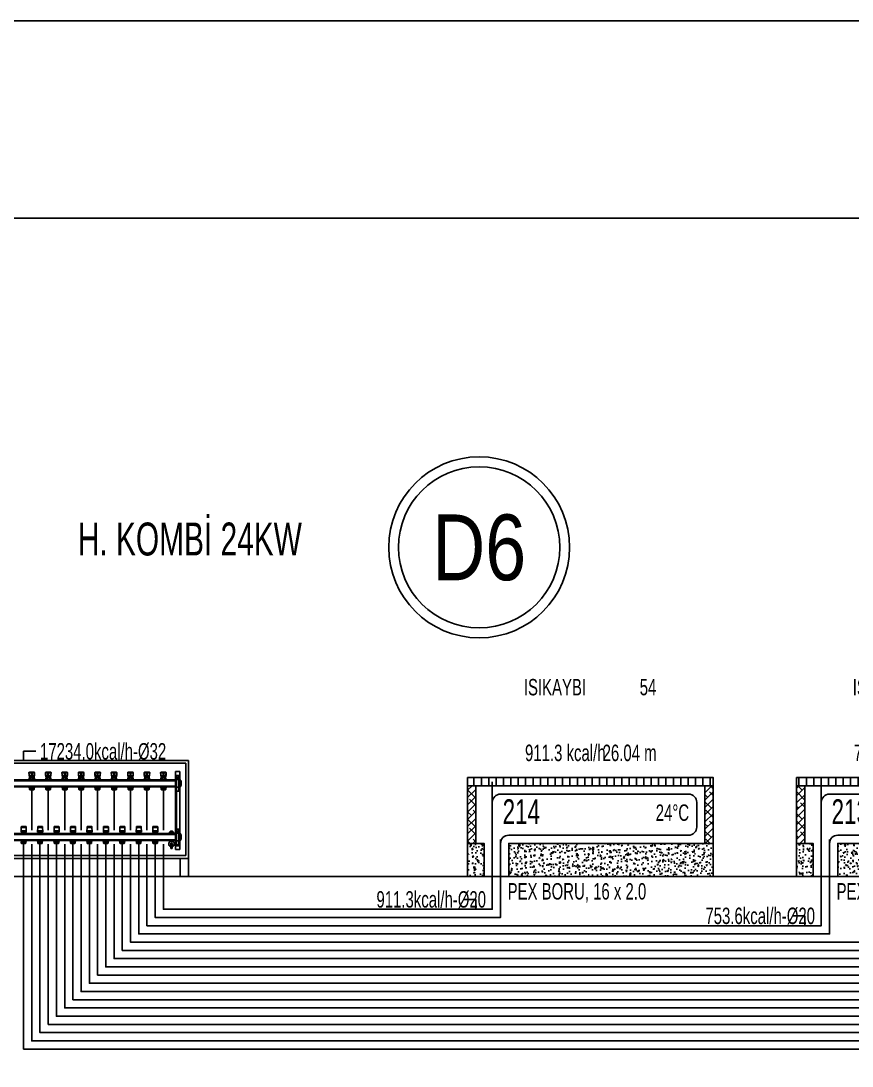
# Model space of a CAD drawing. Header units: centimetres. Extents: x -1224 to 8120, y -5771 to -1283.
# Drawn here: x -741 to -236, y -4515 to -3880 of the extents above; entities that cross this region are included whole.
import ezdxf
from ezdxf.enums import TextEntityAlignment as Align

# ---------------------------------------------------------------- set-up
doc = ezdxf.new("R2010")
doc.units = ezdxf.units.CM
for name, color, linetype in [('ROTAS-ISITMA-CAP', 41, 'Continuous'), ('ROTAS-ISITMA-DAIRE-NO', 6, 'Continuous'), ('ROTAS-ISITMA-DONUS-BORU', 30, 'Continuous'), ('ROTAS-ISITMA-GIDIS-BORU', 10, 'Continuous'), ('ROTAS-ISITMA-KOLLEKTOR', 4, 'Continuous'), ('ROTAS-ISITMA-SEMA-DETAY', 7, 'Continuous'), ('ROTAS-PAFTA', 144, 'Continuous'), ('ROTAS-SEMA-KAT-BANDI', 7, 'Continuous')]:
    doc.layers.add(name, color=color, linetype=linetype)
doc.styles.add('ROTAS-YAZI', font='arial.ttf')
pattern_1 = [(50, (-135697.04, 398449.737), (7.17260183, -0.62752135), [0.75, -8.25]), (355, (-135697.04, 398449.737), (-1.38751334, 7.52192134), [0.6, -6.6]), (100.4514445, (-135696.442, 398449.6846), (5.78508847, 6.89439991), [0.63740192, -7.01142112]), (46.1842, (-135697.04, 398451.737), (10.6724133, -1.6551928), [1.125, -12.375]), (96.6356355, (-135696.15, 398451.599), (9.34661946, 9.741186), [0.95610342, -10.5171376]), (351.184164, (-135697.04, 398451.737), (9.34661945, 9.741186), [0.9, -9.9]), (21, (-135696.04, 398451.237), (5.96907052, -4.02618891), [0.75, -8.25]), (326, (-135696.04, 398451.237), (2.43315332, 7.25150045), [0.6, -6.6]), (71.4514447, (-135695.5425, 398450.9014), (8.40222377, 3.22531153), [0.6374019, -7.01142112]), (37.5, (-135697.04, 398449.737), (0.121598553, 3.328938538), [0, -6.52, 0, -6.7, 0, -6.625]), (7.5, (-135697.04, 398449.737), (2.630695374, 3.94411712), [0, -3.82, 0, -6.37, 0, -2.525]), (327.5, (-135699.27, 398449.737), (5.338224362, -0.225548717), [0, -2.5, 0, -7.8, 0, -10.35]), (317.5, (-135700.27, 398449.737), (5.831861693, 1.001049823), [0, -3.25, 0, -5.18, 0, -7.35])]
pattern_2 = [(45, (-135697.04, 398444.737), (-2.209708691, 2.209708691), []), (135, (-135697.04, 398444.737), (-6.629126074, 2.209708691), [7.8125, -4.6875])]

# ---------------------------------------------------------------- blocks, each defined once
blk = doc.blocks.new('ROTAS-YI-KOMBI-KOLLEKTOR')
at = {"color": 15}
for p, q in [((100.29, 70.49, 0), (-24.7, 70.49, 0)), ((100.29, 70.49, 0), (100.29, 0, 0)), ((98.57, 68.77, 0), (-22.98, 68.77, 0)), ((98.57, 12.63, 0), (98.57, 68.77, 0)), ((-24.7, 10.9, 0), (100.29, 10.9, 0)), ((-22.98, 12.63, 0), (98.57, 12.63, 0)), ((95.2, 10.9, 0), (95.2, 0, 0)), ((-24.7, 0, 0), (100.29, 0, 0))]:
    blk.add_line(p, q, dxfattribs=at)
at = {"color": 7}
for p, q in [((92.4, 63.72), (92.4, 16.39)), ((92.4, 63.72), (95.09, 63.72)), ((95.09, 63.72), (95.09, 58.44)), ((-7.35, 58.62), (92.4, 58.62)), ((-7.35, 58.14), (92.4, 58.14)), ((3.31, 63.05), (3.31, 62.96)), ((3.31, 62.96), (3.5, 61.63)), ((3.31, 62.96), (6.74, 62.96)), ((3.31, 62.96), (3.42, 61.63)), ((3.42, 61.63), (3.7, 60.3)), ((3.48, 58.62), (3.48, 59.74)), ((6.57, 58.62), (3.48, 58.62)), ((3.5, 61.63), (4.03, 60.3)), ((6.49, 63.31), (3.57, 63.31)), ((3.7, 60.3), (6.36, 60.3)), ((3.7, 59.79), (3.7, 60.3)), ((3.7, 59.79), (6.36, 59.79)), ((4.25, 60.3), (4.82, 61.63)), ((4.33, 59.8), (4.33, 58.62)), ((4.82, 61.63), (4.82, 62.96)), ((4.82, 61.63), (5.24, 61.63)), ((5.24, 61.63), (5.24, 62.96)), ((5.8, 60.3), (5.24, 61.63)), ((5.72, 59.8), (5.72, 58.62)), ((6.02, 60.3), (5.8, 60.3)), ((6.55, 61.63), (6.02, 60.3)), ((6.64, 61.63), (6.36, 60.3)), ((6.36, 60.3), (6.36, 59.79)), ((6.74, 62.96), (6.55, 61.63)), ((6.57, 59.75), (6.57, 58.62)), ((6.74, 62.96), (6.64, 61.63)), ((6.74, 63.05), (6.74, 62.96)), ((13.31, 63.05), (13.31, 62.96)), ((13.31, 62.96), (13.5, 61.63)), ((13.31, 62.96), (16.74, 62.96)), ((13.31, 62.96), (13.42, 61.63)), ((13.42, 61.63), (13.7, 60.3)), ((13.48, 58.62), (13.48, 59.74)), ((16.57, 58.62), (13.48, 58.62)), ((13.5, 61.63), (14.03, 60.3)), ((16.49, 63.31), (13.57, 63.31)), ((13.7, 60.3), (16.36, 60.3)), ((13.7, 59.79), (13.7, 60.3)), ((13.7, 59.79), (16.36, 59.79)), ((14.25, 60.3), (14.82, 61.63)), ((14.33, 59.8), (14.33, 58.62)), ((14.82, 61.63), (14.82, 62.96)), ((14.82, 61.63), (15.24, 61.63)), ((15.24, 61.63), (15.24, 62.96)), ((15.8, 60.3), (15.24, 61.63)), ((15.72, 59.8), (15.72, 58.62)), ((16.02, 60.3), (15.8, 60.3)), ((16.55, 61.63), (16.02, 60.3)), ((16.64, 61.63), (16.36, 60.3)), ((16.36, 60.3), (16.36, 59.79)), ((16.74, 62.96), (16.55, 61.63)), ((16.57, 59.75), (16.57, 58.62)), ((16.74, 62.96), (16.64, 61.63)), ((16.74, 63.05), (16.74, 62.96)), ((23.31, 63.05), (23.31, 62.96)), ((23.31, 62.96), (23.5, 61.63)), ((23.31, 62.96), (26.74, 62.96)), ((23.31, 62.96), (23.42, 61.63)), ((23.42, 61.63), (23.7, 60.3)), ((23.48, 58.62), (23.48, 59.74)), ((26.57, 58.62), (23.48, 58.62)), ((23.5, 61.63), (24.03, 60.3)), ((26.49, 63.31), (23.57, 63.31)), ((23.7, 60.3), (26.36, 60.3)), ((23.7, 59.79), (23.7, 60.3)), ((23.7, 59.79), (26.36, 59.79)), ((24.25, 60.3), (24.82, 61.63)), ((24.33, 59.8), (24.33, 58.62)), ((24.82, 61.63), (24.82, 62.96)), ((24.82, 61.63), (25.24, 61.63)), ((25.24, 61.63), (25.24, 62.96)), ((25.8, 60.3), (25.24, 61.63)), ((25.72, 59.8), (25.72, 58.62)), ((26.02, 60.3), (25.8, 60.3)), ((26.55, 61.63), (26.02, 60.3)), ((26.64, 61.63), (26.36, 60.3)), ((26.36, 60.3), (26.36, 59.79)), ((26.74, 62.96), (26.55, 61.63)), ((26.57, 59.75), (26.57, 58.62)), ((26.74, 62.96), (26.64, 61.63)), ((26.74, 63.05), (26.74, 62.96)), ((33.31, 63.05), (33.31, 62.96)), ((33.31, 62.96), (33.5, 61.63)), ((33.31, 62.96), (36.74, 62.96)), ((33.31, 62.96), (33.42, 61.63)), ((33.42, 61.63), (33.7, 60.3)), ((33.48, 58.62), (33.48, 59.74)), ((36.57, 58.62), (33.48, 58.62)), ((33.5, 61.63), (34.03, 60.3)), ((36.49, 63.31), (33.57, 63.31)), ((33.7, 60.3), (36.36, 60.3)), ((33.7, 59.79), (33.7, 60.3)), ((33.7, 59.79), (36.36, 59.79)), ((34.25, 60.3), (34.82, 61.63)), ((34.33, 59.8), (34.33, 58.62)), ((34.82, 61.63), (34.82, 62.96)), ((34.82, 61.63), (35.24, 61.63)), ((35.24, 61.63), (35.24, 62.96)), ((35.8, 60.3), (35.24, 61.63)), ((35.72, 59.8), (35.72, 58.62)), ((36.02, 60.3), (35.8, 60.3)), ((36.55, 61.63), (36.02, 60.3)), ((36.64, 61.63), (36.36, 60.3)), ((36.36, 60.3), (36.36, 59.79)), ((36.74, 62.96), (36.55, 61.63)), ((36.57, 59.75), (36.57, 58.62)), ((36.74, 62.96), (36.64, 61.63)), ((36.74, 63.05), (36.74, 62.96)), ((43.31, 63.05), (43.31, 62.96)), ((43.31, 62.96), (43.5, 61.63)), ((43.31, 62.96), (46.74, 62.96)), ((43.31, 62.96), (43.42, 61.63)), ((43.42, 61.63), (43.7, 60.3)), ((43.48, 58.62), (43.48, 59.74)), ((46.57, 58.62), (43.48, 58.62)), ((43.5, 61.63), (44.03, 60.3)), ((46.49, 63.31), (43.57, 63.31)), ((43.7, 60.3), (46.36, 60.3)), ((43.7, 59.79), (43.7, 60.3)), ((43.7, 59.79), (46.36, 59.79)), ((44.25, 60.3), (44.82, 61.63)), ((44.33, 59.8), (44.33, 58.62)), ((44.82, 61.63), (44.82, 62.96)), ((44.82, 61.63), (45.24, 61.63)), ((45.24, 61.63), (45.24, 62.96)), ((45.8, 60.3), (45.24, 61.63)), ((45.72, 59.8), (45.72, 58.62)), ((46.02, 60.3), (45.8, 60.3)), ((46.55, 61.63), (46.02, 60.3)), ((46.64, 61.63), (46.36, 60.3)), ((46.36, 60.3), (46.36, 59.79)), ((46.74, 62.96), (46.55, 61.63)), ((46.57, 59.75), (46.57, 58.62)), ((46.74, 62.96), (46.64, 61.63)), ((46.74, 63.05), (46.74, 62.96)), ((53.31, 63.05), (53.31, 62.96)), ((53.31, 62.96), (53.5, 61.63)), ((53.31, 62.96), (56.74, 62.96)), ((53.31, 62.96), (53.42, 61.63)), ((53.42, 61.63), (53.7, 60.3)), ((53.48, 58.62), (53.48, 59.74)), ((56.57, 58.62), (53.48, 58.62)), ((53.5, 61.63), (54.03, 60.3)), ((56.49, 63.31), (53.57, 63.31)), ((53.7, 60.3), (56.36, 60.3)), ((53.7, 59.79), (53.7, 60.3)), ((53.7, 59.79), (56.36, 59.79)), ((54.25, 60.3), (54.82, 61.63)), ((54.33, 59.8), (54.33, 58.62)), ((54.82, 61.63), (54.82, 62.96)), ((54.82, 61.63), (55.24, 61.63)), ((55.24, 61.63), (55.24, 62.96)), ((55.8, 60.3), (55.24, 61.63)), ((55.72, 59.8), (55.72, 58.62)), ((56.02, 60.3), (55.8, 60.3)), ((56.55, 61.63), (56.02, 60.3)), ((56.64, 61.63), (56.36, 60.3)), ((56.36, 60.3), (56.36, 59.79)), ((56.74, 62.96), (56.55, 61.63)), ((56.57, 59.75), (56.57, 58.62)), ((56.74, 62.96), (56.64, 61.63)), ((56.74, 63.05), (56.74, 62.96)), ((63.31, 63.05), (63.31, 62.96)), ((63.31, 62.96), (63.5, 61.63)), ((63.31, 62.96), (66.74, 62.96)), ((63.31, 62.96), (63.42, 61.63)), ((63.42, 61.63), (63.7, 60.3)), ((63.48, 58.62), (63.48, 59.74)), ((66.57, 58.62), (63.48, 58.62)), ((63.5, 61.63), (64.03, 60.3)), ((66.49, 63.31), (63.57, 63.31)), ((63.7, 60.3), (66.36, 60.3)), ((63.7, 59.79), (63.7, 60.3)), ((63.7, 59.79), (66.36, 59.79)), ((64.25, 60.3), (64.82, 61.63)), ((64.33, 59.8), (64.33, 58.62)), ((64.82, 61.63), (64.82, 62.96)), ((64.82, 61.63), (65.24, 61.63)), ((65.24, 61.63), (65.24, 62.96)), ((65.8, 60.3), (65.24, 61.63)), ((65.72, 59.8), (65.72, 58.62)), ((66.02, 60.3), (65.8, 60.3)), ((66.55, 61.63), (66.02, 60.3)), ((66.64, 61.63), (66.36, 60.3)), ((66.36, 60.3), (66.36, 59.79)), ((66.74, 62.96), (66.55, 61.63)), ((66.57, 59.75), (66.57, 58.62)), ((66.74, 62.96), (66.64, 61.63)), ((66.74, 63.05), (66.74, 62.96)), ((73.31, 63.05), (73.31, 62.96)), ((73.31, 62.96), (73.5, 61.63)), ((73.31, 62.96), (76.74, 62.96)), ((73.31, 62.96), (73.42, 61.63)), ((73.42, 61.63), (73.7, 60.3)), ((73.48, 58.62), (73.48, 59.74)), ((76.57, 58.62), (73.48, 58.62)), ((73.5, 61.63), (74.03, 60.3)), ((76.49, 63.31), (73.57, 63.31)), ((73.7, 60.3), (76.36, 60.3)), ((73.7, 59.79), (73.7, 60.3)), ((73.7, 59.79), (76.36, 59.79)), ((74.25, 60.3), (74.82, 61.63)), ((74.33, 59.8), (74.33, 58.62)), ((74.82, 61.63), (74.82, 62.96)), ((74.82, 61.63), (75.24, 61.63)), ((75.24, 61.63), (75.24, 62.96)), ((75.8, 60.3), (75.24, 61.63)), ((75.72, 59.8), (75.72, 58.62)), ((76.02, 60.3), (75.8, 60.3)), ((76.55, 61.63), (76.02, 60.3)), ((76.64, 61.63), (76.36, 60.3)), ((76.36, 60.3), (76.36, 59.79)), ((76.74, 62.96), (76.55, 61.63)), ((76.57, 59.75), (76.57, 58.62)), ((76.74, 62.96), (76.64, 61.63)), ((76.74, 63.05), (76.74, 62.96)), ((83.31, 63.05), (83.31, 62.96)), ((83.31, 62.96), (83.5, 61.63)), ((83.31, 62.96), (86.74, 62.96)), ((83.31, 62.96), (83.42, 61.63)), ((83.42, 61.63), (83.7, 60.3)), ((83.48, 58.62), (83.48, 59.74)), ((86.57, 58.62), (83.48, 58.62)), ((83.5, 61.63), (84.03, 60.3)), ((86.49, 63.31), (83.57, 63.31)), ((83.7, 60.3), (86.36, 60.3)), ((83.7, 59.79), (83.7, 60.3)), ((83.7, 59.79), (86.36, 59.79)), ((84.25, 60.3), (84.82, 61.63)), ((84.33, 59.8), (84.33, 58.62)), ((84.82, 61.63), (84.82, 62.96)), ((84.82, 61.63), (85.24, 61.63)), ((85.24, 61.63), (85.24, 62.96)), ((85.8, 60.3), (85.24, 61.63)), ((85.72, 59.8), (85.72, 58.62)), ((86.02, 60.3), (85.8, 60.3)), ((86.55, 61.63), (86.02, 60.3)), ((86.64, 61.63), (86.36, 60.3)), ((86.36, 60.3), (86.36, 59.79)), ((86.74, 62.96), (86.55, 61.63)), ((86.57, 59.75), (86.57, 58.62)), ((86.74, 62.96), (86.64, 61.63)), ((86.74, 63.05), (86.74, 62.96)), ((92.89, 61.36), (92.89, 19.09)), ((92.89, 61.36), (94.39, 61.36)), ((92.89, 58.85), (94.4, 58.85)), ((93.58, 59.66), (93.19, 59.66)), ((93.19, 59.66), (93.19, 59.53)), ((93.19, 59.53), (93.58, 59.53)), ((93.58, 60.01), (93.58, 59.66)), ((93.71, 60.01), (93.58, 60.01)), ((93.58, 59.53), (93.58, 59.14)), ((93.58, 59.14), (93.71, 59.14)), ((93.71, 59.66), (93.71, 60.01)), ((94.09, 59.66), (93.71, 59.66)), ((93.71, 59.14), (93.71, 59.53)), ((93.71, 59.53), (94.09, 59.53)), ((94.09, 59.53), (94.09, 59.66)), ((94.39, 61.36), (94.39, 51.71)), ((94.39, 58.68), (94.87, 58.68)), ((94.87, 58.68), (94.87, 54.39)), ((94.87, 58.43), (95.65, 58.43)), ((95.73, 58.04), (95.69, 58.04)), ((95.73, 56.53), (95.73, 57.83)), ((-7.35, 54.81), (92.4, 54.81)), ((-7.35, 54.33), (92.4, 54.33)), ((3.42, 53.74), (3.42, 54.27)), ((3.79, 53.69), (3.63, 53.53)), ((3.63, 52.78), (3.63, 53.53)), ((6.42, 53.53), (3.63, 53.53)), ((3.63, 52.78), (3.79, 52.61)), ((6.42, 52.78), (3.63, 52.78)), ((3.68, 54.33), (6.34, 54.33)), ((3.79, 53.69), (3.79, 52.62)), ((6.33, 53.69), (3.79, 53.69)), ((6.26, 52.61), (3.79, 52.61)), ((4.17, 54.33), (4.17, 53.68)), ((5.81, 54.33), (5.81, 53.68)), ((6.26, 53.69), (6.42, 53.53)), ((6.26, 53.69), (6.26, 52.62)), ((6.42, 52.78), (6.26, 52.61)), ((6.42, 53.53), (6.42, 52.78)), ((6.64, 54.26), (6.64, 53.75)), ((13.42, 53.74), (13.42, 54.27)), ((13.79, 53.69), (13.63, 53.53)), ((13.63, 52.78), (13.63, 53.53)), ((16.42, 53.53), (13.63, 53.53)), ((13.63, 52.78), (13.79, 52.61)), ((16.42, 52.78), (13.63, 52.78)), ((13.68, 54.33), (16.34, 54.33)), ((13.79, 53.69), (13.79, 52.62)), ((16.33, 53.69), (13.79, 53.69)), ((16.26, 52.61), (13.79, 52.61)), ((14.17, 54.33), (14.17, 53.68)), ((15.81, 54.33), (15.81, 53.68)), ((16.26, 53.69), (16.42, 53.53)), ((16.26, 53.69), (16.26, 52.62)), ((16.42, 52.78), (16.26, 52.61)), ((16.42, 53.53), (16.42, 52.78)), ((16.64, 54.26), (16.64, 53.75)), ((23.42, 53.74), (23.42, 54.27)), ((23.79, 53.69), (23.63, 53.53)), ((23.63, 52.78), (23.63, 53.53)), ((26.42, 53.53), (23.63, 53.53)), ((23.63, 52.78), (23.79, 52.61)), ((26.42, 52.78), (23.63, 52.78)), ((23.68, 54.33), (26.34, 54.33)), ((23.79, 53.69), (23.79, 52.62)), ((26.33, 53.69), (23.79, 53.69)), ((26.26, 52.61), (23.79, 52.61)), ((24.17, 54.33), (24.17, 53.68)), ((25.81, 54.33), (25.81, 53.68)), ((26.26, 53.69), (26.42, 53.53)), ((26.26, 53.69), (26.26, 52.62)), ((26.42, 52.78), (26.26, 52.61)), ((26.42, 53.53), (26.42, 52.78)), ((26.64, 54.26), (26.64, 53.75)), ((33.42, 53.74), (33.42, 54.27)), ((33.79, 53.69), (33.63, 53.53)), ((33.63, 52.78), (33.63, 53.53)), ((36.42, 53.53), (33.63, 53.53)), ((33.63, 52.78), (33.79, 52.61)), ((36.42, 52.78), (33.63, 52.78)), ((33.68, 54.33), (36.34, 54.33)), ((33.79, 53.69), (33.79, 52.62)), ((36.33, 53.69), (33.79, 53.69)), ((36.26, 52.61), (33.79, 52.61)), ((34.17, 54.33), (34.17, 53.68)), ((35.81, 54.33), (35.81, 53.68)), ((36.26, 53.69), (36.42, 53.53)), ((36.26, 53.69), (36.26, 52.62)), ((36.42, 52.78), (36.26, 52.61)), ((36.42, 53.53), (36.42, 52.78)), ((36.64, 54.26), (36.64, 53.75)), ((43.42, 53.74), (43.42, 54.27)), ((43.79, 53.69), (43.63, 53.53)), ((43.63, 52.78), (43.63, 53.53)), ((46.42, 53.53), (43.63, 53.53)), ((43.63, 52.78), (43.79, 52.61)), ((46.42, 52.78), (43.63, 52.78)), ((43.68, 54.33), (46.34, 54.33)), ((43.79, 53.69), (43.79, 52.62)), ((46.33, 53.69), (43.79, 53.69)), ((46.26, 52.61), (43.79, 52.61)), ((44.17, 54.33), (44.17, 53.68)), ((45.81, 54.33), (45.81, 53.68)), ((46.26, 53.69), (46.42, 53.53)), ((46.26, 53.69), (46.26, 52.62)), ((46.42, 52.78), (46.26, 52.61)), ((46.42, 53.53), (46.42, 52.78)), ((46.64, 54.26), (46.64, 53.75)), ((53.42, 53.74), (53.42, 54.27)), ((53.79, 53.69), (53.63, 53.53)), ((53.63, 52.78), (53.63, 53.53)), ((56.42, 53.53), (53.63, 53.53)), ((53.63, 52.78), (53.79, 52.61)), ((56.42, 52.78), (53.63, 52.78)), ((53.68, 54.33), (56.34, 54.33)), ((53.79, 53.69), (53.79, 52.62)), ((56.33, 53.69), (53.79, 53.69)), ((56.26, 52.61), (53.79, 52.61)), ((54.17, 54.33), (54.17, 53.68)), ((55.81, 54.33), (55.81, 53.68)), ((56.26, 53.69), (56.42, 53.53)), ((56.26, 53.69), (56.26, 52.62)), ((56.42, 52.78), (56.26, 52.61)), ((56.42, 53.53), (56.42, 52.78)), ((56.64, 54.26), (56.64, 53.75)), ((63.42, 53.74), (63.42, 54.27)), ((63.79, 53.69), (63.63, 53.53)), ((63.63, 52.78), (63.63, 53.53)), ((66.42, 53.53), (63.63, 53.53)), ((63.63, 52.78), (63.79, 52.61)), ((66.42, 52.78), (63.63, 52.78)), ((63.68, 54.33), (66.34, 54.33)), ((63.79, 53.69), (63.79, 52.62)), ((66.33, 53.69), (63.79, 53.69)), ((66.26, 52.61), (63.79, 52.61)), ((64.17, 54.33), (64.17, 53.68)), ((65.81, 54.33), (65.81, 53.68)), ((66.26, 53.69), (66.42, 53.53)), ((66.26, 53.69), (66.26, 52.62)), ((66.42, 52.78), (66.26, 52.61)), ((66.42, 53.53), (66.42, 52.78)), ((66.64, 54.26), (66.64, 53.75)), ((73.42, 53.74), (73.42, 54.27)), ((73.79, 53.69), (73.63, 53.53)), ((73.63, 52.78), (73.63, 53.53)), ((76.42, 53.53), (73.63, 53.53)), ((73.63, 52.78), (73.79, 52.61)), ((76.42, 52.78), (73.63, 52.78)), ((73.68, 54.33), (76.34, 54.33)), ((73.79, 53.69), (73.79, 52.62)), ((76.33, 53.69), (73.79, 53.69)), ((76.26, 52.61), (73.79, 52.61)), ((74.17, 54.33), (74.17, 53.68)), ((75.81, 54.33), (75.81, 53.68)), ((76.26, 53.69), (76.42, 53.53)), ((76.26, 53.69), (76.26, 52.62)), ((76.42, 52.78), (76.26, 52.61)), ((76.42, 53.53), (76.42, 52.78)), ((76.64, 54.26), (76.64, 53.75)), ((83.42, 53.74), (83.42, 54.27)), ((83.79, 53.69), (83.63, 53.53)), ((83.63, 52.78), (83.63, 53.53)), ((86.42, 53.53), (83.63, 53.53)), ((83.63, 52.78), (83.79, 52.61)), ((86.42, 52.78), (83.63, 52.78)), ((83.68, 54.33), (86.34, 54.33)), ((83.79, 53.69), (83.79, 52.62)), ((86.33, 53.69), (83.79, 53.69)), ((86.26, 52.61), (83.79, 52.61)), ((84.17, 54.33), (84.17, 53.68)), ((85.81, 54.33), (85.81, 53.68)), ((86.26, 53.69), (86.42, 53.53)), ((86.26, 53.69), (86.26, 52.62)), ((86.42, 52.78), (86.26, 52.61)), ((86.42, 53.53), (86.42, 52.78)), ((86.64, 54.26), (86.64, 53.75)), ((92.89, 54.25), (94.4, 54.25)), ((94.39, 51.71), (92.89, 51.71)), ((94.86, 54.39), (94.39, 54.39)), ((94.87, 56.53), (95.73, 56.53)), ((95.65, 54.65), (94.87, 54.65)), ((95.09, 54.62), (95.09, 25.87)), ((95.73, 55.03), (95.69, 55.03)), ((95.73, 56.53), (95.73, 55.28)), ((92.4, 26.01), (-7.3, 26.01)), ((-7.3, 25.52), (92.4, 25.52)), ((-1.36, 30.12), (-1.43, 26.94)), ((1.65, 26.94), (-1.43, 26.94)), ((1.63, 27.65), (-1.41, 27.65)), ((1.59, 29.76), (-1.37, 29.76)), ((1.37, 30.33), (-1.15, 30.33)), ((-1, 26.72), (-1.11, 26.61)), ((-1.11, 26.61), (-1.11, 26.11)), ((-1, 26.01), (-1.11, 26.11)), ((1.22, 26.72), (-1, 26.72)), ((-0.82, 26.94), (-0.82, 26.72)), ((1.04, 26.72), (1.04, 26.94)), ((1.22, 26.72), (1.32, 26.61)), ((1.32, 26.11), (1.22, 26.01)), ((1.32, 26.11), (1.32, 26.61)), ((1.58, 30.12), (1.65, 26.94)), ((8.64, 30.12), (8.57, 26.94)), ((11.65, 26.94), (8.57, 26.94)), ((11.63, 27.65), (8.59, 27.65)), ((11.59, 29.76), (8.63, 29.76)), ((11.37, 30.33), (8.85, 30.33)), ((9, 26.72), (8.89, 26.61)), ((8.89, 26.61), (8.89, 26.11)), ((9, 26.01), (8.89, 26.11)), ((11.22, 26.72), (9, 26.72)), ((9.18, 26.94), (9.18, 26.72)), ((11.04, 26.72), (11.04, 26.94)), ((11.22, 26.72), (11.32, 26.61)), ((11.32, 26.11), (11.22, 26.01)), ((11.32, 26.11), (11.32, 26.61)), ((11.58, 30.12), (11.65, 26.94)), ((18.64, 30.12), (18.57, 26.94)), ((21.65, 26.94), (18.57, 26.94)), ((21.63, 27.65), (18.59, 27.65)), ((21.59, 29.76), (18.63, 29.76)), ((21.37, 30.33), (18.85, 30.33)), ((19, 26.72), (18.89, 26.61)), ((18.89, 26.61), (18.89, 26.11)), ((19, 26.01), (18.89, 26.11)), ((21.22, 26.72), (19, 26.72)), ((19.18, 26.94), (19.18, 26.72)), ((21.04, 26.72), (21.04, 26.94)), ((21.22, 26.72), (21.32, 26.61)), ((21.32, 26.11), (21.22, 26.01)), ((21.32, 26.11), (21.32, 26.61)), ((21.58, 30.12), (21.65, 26.94)), ((28.64, 30.12), (28.57, 26.94)), ((31.65, 26.94), (28.57, 26.94)), ((31.63, 27.65), (28.59, 27.65)), ((31.59, 29.76), (28.63, 29.76)), ((31.37, 30.33), (28.85, 30.33)), ((29, 26.72), (28.89, 26.61)), ((28.89, 26.61), (28.89, 26.11)), ((29, 26.01), (28.89, 26.11)), ((31.22, 26.72), (29, 26.72)), ((29.18, 26.94), (29.18, 26.72)), ((31.04, 26.72), (31.04, 26.94)), ((31.22, 26.72), (31.32, 26.61)), ((31.32, 26.11), (31.22, 26.01)), ((31.32, 26.11), (31.32, 26.61)), ((31.58, 30.12), (31.65, 26.94)), ((38.64, 30.12), (38.57, 26.94)), ((41.65, 26.94), (38.57, 26.94)), ((41.63, 27.65), (38.59, 27.65)), ((41.59, 29.76), (38.63, 29.76)), ((41.37, 30.33), (38.85, 30.33)), ((39, 26.72), (38.89, 26.61)), ((38.89, 26.61), (38.89, 26.11)), ((39, 26.01), (38.89, 26.11)), ((41.22, 26.72), (39, 26.72)), ((39.18, 26.94), (39.18, 26.72)), ((41.04, 26.72), (41.04, 26.94)), ((41.22, 26.72), (41.32, 26.61)), ((41.32, 26.11), (41.22, 26.01)), ((41.32, 26.11), (41.32, 26.61)), ((41.58, 30.12), (41.65, 26.94)), ((48.64, 30.12), (48.57, 26.94)), ((51.65, 26.94), (48.57, 26.94)), ((51.63, 27.65), (48.59, 27.65)), ((51.59, 29.76), (48.63, 29.76)), ((51.37, 30.33), (48.85, 30.33)), ((49, 26.72), (48.89, 26.61)), ((48.89, 26.61), (48.89, 26.11)), ((49, 26.01), (48.89, 26.11)), ((51.22, 26.72), (49, 26.72)), ((49.18, 26.94), (49.18, 26.72)), ((51.04, 26.72), (51.04, 26.94)), ((51.22, 26.72), (51.32, 26.61)), ((51.32, 26.11), (51.22, 26.01)), ((51.32, 26.11), (51.32, 26.61)), ((51.58, 30.12), (51.65, 26.94)), ((58.64, 30.12), (58.57, 26.94)), ((61.65, 26.94), (58.57, 26.94)), ((61.63, 27.65), (58.59, 27.65)), ((61.59, 29.76), (58.63, 29.76)), ((61.37, 30.33), (58.85, 30.33)), ((59, 26.72), (58.89, 26.61)), ((58.89, 26.61), (58.89, 26.11)), ((59, 26.01), (58.89, 26.11)), ((61.22, 26.72), (59, 26.72)), ((59.18, 26.94), (59.18, 26.72)), ((61.04, 26.72), (61.04, 26.94)), ((61.22, 26.72), (61.32, 26.61)), ((61.32, 26.11), (61.22, 26.01)), ((61.32, 26.11), (61.32, 26.61)), ((61.58, 30.12), (61.65, 26.94)), ((68.64, 30.12), (68.57, 26.94)), ((71.65, 26.94), (68.57, 26.94)), ((71.63, 27.65), (68.59, 27.65)), ((71.59, 29.76), (68.63, 29.76)), ((71.37, 30.33), (68.85, 30.33)), ((69, 26.72), (68.89, 26.61)), ((68.89, 26.61), (68.89, 26.11)), ((69, 26.01), (68.89, 26.11)), ((71.22, 26.72), (69, 26.72)), ((69.18, 26.94), (69.18, 26.72)), ((71.04, 26.72), (71.04, 26.94)), ((71.22, 26.72), (71.32, 26.61)), ((71.32, 26.11), (71.22, 26.01)), ((71.32, 26.11), (71.32, 26.61)), ((71.58, 30.12), (71.65, 26.94)), ((78.64, 30.12), (78.57, 26.94)), ((81.65, 26.94), (78.57, 26.94)), ((81.63, 27.65), (78.59, 27.65)), ((81.59, 29.76), (78.63, 29.76)), ((81.37, 30.33), (78.85, 30.33)), ((79, 26.72), (78.89, 26.61)), ((78.89, 26.61), (78.89, 26.11)), ((79, 26.01), (78.89, 26.11)), ((81.22, 26.72), (79, 26.72)), ((79.18, 26.94), (79.18, 26.72)), ((81.04, 26.72), (81.04, 26.94)), ((81.22, 26.72), (81.32, 26.61)), ((81.32, 26.11), (81.22, 26.01)), ((81.32, 26.11), (81.32, 26.61)), ((81.58, 30.12), (81.65, 26.94)), ((88.82, 26.79), (88.82, 26.01)), ((91.18, 26.35), (88.82, 26.35)), ((90.97, 26.83), (89.02, 26.83)), ((89.39, 27.51), (89.03, 26.98)), ((89.03, 26.98), (89.03, 26.83)), ((90.97, 26.98), (89.03, 26.98)), ((90.61, 27.51), (89.39, 27.51)), ((89.41, 26.83), (89.41, 26.83)), ((89.41, 26.78), (89.41, 26.35)), ((90.57, 26.83), (90.57, 26.83)), ((90.57, 26.78), (90.57, 26.35)), ((90.61, 27.51), (90.97, 26.98)), ((90.97, 26.83), (90.97, 26.98)), ((91.18, 26.35), (91.18, 26.78)), ((91.18, 26.01), (91.18, 26.35)), ((94.39, 26.23), (92.88, 26.23)), ((92.88, 26.07), (92.88, 21.77)), ((94.39, 28.75), (92.89, 28.75)), ((92.92, 19.03), (92.92, 26.01)), ((93.2, 27.05), (93.57, 27.05)), ((93.2, 26.92), (93.2, 27.05)), ((93.57, 26.92), (93.2, 26.92)), ((93.57, 27.4), (93.7, 27.4)), ((93.57, 27.05), (93.57, 27.39)), ((93.57, 26.53), (93.57, 26.92)), ((93.7, 26.53), (93.57, 26.53)), ((93.7, 27.4), (93.7, 27.05)), ((93.7, 27.05), (94.09, 27.05)), ((93.7, 26.92), (93.7, 26.53)), ((94.09, 26.92), (93.7, 26.92)), ((94.09, 27.05), (94.09, 26.92)), ((94.39, 19.09), (94.39, 28.75)), ((94.87, 26.1), (94.4, 26.1)), ((94.87, 26.1), (94.87, 21.81)), ((94.87, 25.84), (95.65, 25.84)), ((95.73, 25.45), (95.69, 25.45)), ((92.4, 22.2), (-7.3, 22.2)), ((-7.3, 21.72), (92.4, 21.72)), ((1.39, 20.91), (-1.4, 20.91)), ((1.39, 20.16), (-1.4, 20.16)), ((-1.23, 21.07), (-1.39, 20.91)), ((-1.39, 20.16), (-1.39, 20.91)), ((-1.39, 20.16), (-1.23, 20)), ((-1.23, 21.07), (-1.23, 20)), ((1.3, 21.07), (-1.23, 21.07)), ((1.23, 20), (-1.23, 20)), ((-0.85, 21.72), (-0.85, 21.07)), ((0.79, 21.72), (0.79, 21.07)), ((1.23, 21.07), (1.23, 20)), ((1.23, 21.07), (1.39, 20.91)), ((1.39, 20.16), (1.23, 20)), ((1.39, 20.91), (1.39, 20.16)), ((1.61, 21.64), (1.61, 21.13)), ((8.39, 21.12), (8.39, 21.66)), ((11.39, 20.91), (8.6, 20.91)), ((11.39, 20.16), (8.6, 20.16)), ((8.77, 21.07), (8.61, 20.91)), ((8.61, 20.16), (8.61, 20.91)), ((8.61, 20.16), (8.77, 20)), ((8.77, 21.07), (8.77, 20)), ((11.3, 21.07), (8.77, 21.07)), ((11.23, 20), (8.77, 20)), ((9.15, 21.72), (9.15, 21.07)), ((10.79, 21.72), (10.79, 21.07)), ((11.23, 21.07), (11.23, 20)), ((11.23, 21.07), (11.39, 20.91)), ((11.39, 20.16), (11.23, 20)), ((11.39, 20.91), (11.39, 20.16)), ((11.61, 21.64), (11.61, 21.13)), ((18.39, 21.12), (18.39, 21.66)), ((21.39, 20.91), (18.6, 20.91)), ((21.39, 20.16), (18.6, 20.16)), ((18.77, 21.07), (18.61, 20.91)), ((18.61, 20.16), (18.61, 20.91)), ((18.61, 20.16), (18.77, 20)), ((18.77, 21.07), (18.77, 20)), ((21.3, 21.07), (18.77, 21.07)), ((21.23, 20), (18.77, 20)), ((19.15, 21.72), (19.15, 21.07)), ((20.79, 21.72), (20.79, 21.07)), ((21.23, 21.07), (21.23, 20)), ((21.23, 21.07), (21.39, 20.91)), ((21.39, 20.16), (21.23, 20)), ((21.39, 20.91), (21.39, 20.16)), ((21.61, 21.64), (21.61, 21.13)), ((28.39, 21.12), (28.39, 21.66)), ((31.39, 20.91), (28.6, 20.91)), ((31.39, 20.16), (28.6, 20.16)), ((28.77, 21.07), (28.61, 20.91)), ((28.61, 20.16), (28.61, 20.91)), ((28.61, 20.16), (28.77, 20)), ((28.77, 21.07), (28.77, 20)), ((31.3, 21.07), (28.77, 21.07)), ((31.23, 20), (28.77, 20)), ((29.15, 21.72), (29.15, 21.07)), ((30.79, 21.72), (30.79, 21.07)), ((31.23, 21.07), (31.23, 20)), ((31.23, 21.07), (31.39, 20.91)), ((31.39, 20.16), (31.23, 20)), ((31.39, 20.91), (31.39, 20.16)), ((31.61, 21.64), (31.61, 21.13)), ((38.39, 21.12), (38.39, 21.66)), ((41.39, 20.91), (38.6, 20.91)), ((41.39, 20.16), (38.6, 20.16)), ((38.77, 21.07), (38.61, 20.91)), ((38.61, 20.16), (38.61, 20.91)), ((38.61, 20.16), (38.77, 20)), ((38.77, 21.07), (38.77, 20)), ((41.3, 21.07), (38.77, 21.07)), ((41.23, 20), (38.77, 20)), ((39.15, 21.72), (39.15, 21.07)), ((40.79, 21.72), (40.79, 21.07)), ((41.23, 21.07), (41.23, 20)), ((41.23, 21.07), (41.39, 20.91)), ((41.39, 20.16), (41.23, 20)), ((41.39, 20.91), (41.39, 20.16)), ((41.61, 21.64), (41.61, 21.13)), ((48.39, 21.12), (48.39, 21.66)), ((51.39, 20.91), (48.6, 20.91)), ((51.39, 20.16), (48.6, 20.16)), ((48.77, 21.07), (48.61, 20.91)), ((48.61, 20.16), (48.61, 20.91)), ((48.61, 20.16), (48.77, 20)), ((48.77, 21.07), (48.77, 20)), ((51.3, 21.07), (48.77, 21.07)), ((51.23, 20), (48.77, 20)), ((49.15, 21.72), (49.15, 21.07)), ((50.79, 21.72), (50.79, 21.07)), ((51.23, 21.07), (51.23, 20)), ((51.23, 21.07), (51.39, 20.91)), ((51.39, 20.16), (51.23, 20)), ((51.39, 20.91), (51.39, 20.16)), ((51.61, 21.64), (51.61, 21.13)), ((58.39, 21.12), (58.39, 21.66)), ((61.39, 20.91), (58.6, 20.91)), ((61.39, 20.16), (58.6, 20.16)), ((58.77, 21.07), (58.61, 20.91)), ((58.61, 20.16), (58.61, 20.91)), ((58.61, 20.16), (58.77, 20)), ((58.77, 21.07), (58.77, 20)), ((61.3, 21.07), (58.77, 21.07)), ((61.23, 20), (58.77, 20)), ((59.15, 21.72), (59.15, 21.07)), ((60.79, 21.72), (60.79, 21.07)), ((61.23, 21.07), (61.23, 20)), ((61.23, 21.07), (61.39, 20.91)), ((61.39, 20.16), (61.23, 20)), ((61.39, 20.91), (61.39, 20.16)), ((61.61, 21.64), (61.61, 21.13)), ((68.39, 21.12), (68.39, 21.66)), ((71.39, 20.91), (68.6, 20.91)), ((71.39, 20.16), (68.6, 20.16)), ((68.77, 21.07), (68.61, 20.91)), ((68.61, 20.16), (68.61, 20.91)), ((68.61, 20.16), (68.77, 20)), ((68.77, 21.07), (68.77, 20)), ((71.3, 21.07), (68.77, 21.07)), ((71.23, 20), (68.77, 20)), ((69.15, 21.72), (69.15, 21.07)), ((70.79, 21.72), (70.79, 21.07)), ((71.23, 21.07), (71.23, 20)), ((71.23, 21.07), (71.39, 20.91)), ((71.39, 20.16), (71.23, 20)), ((71.39, 20.91), (71.39, 20.16)), ((71.61, 21.64), (71.61, 21.13)), ((78.39, 21.12), (78.39, 21.66)), ((81.39, 20.91), (78.6, 20.91)), ((81.39, 20.16), (78.6, 20.16)), ((78.77, 21.07), (78.61, 20.91)), ((78.61, 20.16), (78.61, 20.91)), ((78.61, 20.16), (78.77, 20)), ((78.77, 21.07), (78.77, 20)), ((81.3, 21.07), (78.77, 21.07)), ((81.23, 20), (78.77, 20)), ((79.15, 21.72), (79.15, 21.07)), ((80.79, 21.72), (80.79, 21.07)), ((81.23, 21.07), (81.23, 20)), ((81.23, 21.07), (81.39, 20.91)), ((81.39, 20.16), (81.23, 20)), ((81.39, 20.91), (81.39, 20.16)), ((81.61, 21.64), (81.61, 21.13)), ((88.82, 21.72), (88.82, 21)), ((88.82, 21.49), (91.18, 21.49)), ((89.47, 19.78), (90.01, 20.3)), ((90.01, 19.25), (89.47, 19.78)), ((89.59, 16.91), (89.59, 19.26)), ((89.59, 19.26), (90.39, 19.26)), ((90.01, 20.3), (90.52, 19.8)), ((90.52, 19.8), (90.02, 19.26)), ((90.39, 19.26), (90.39, 16.91)), ((91.18, 21.72), (91.18, 21.01)), ((94.39, 21.64), (92.88, 21.64)), ((92.89, 19.09), (94.39, 19.09)), ((94.87, 21.81), (94.4, 21.81)), ((94.87, 23.95), (95.73, 23.95)), ((95.65, 22.07), (94.87, 22.07)), ((95.09, 22.04), (95.09, 16.39)), ((95.73, 22.45), (95.69, 22.45)), ((95.73, 23.95), (95.73, 25.24)), ((95.73, 23.95), (95.73, 22.69)), ((90.39, 16.91), (89.59, 16.91)), ((95.11, 18.6), (92.4, 18.6)), ((92.4, 16.39), (95.09, 16.39))]:
    blk.add_line(p, q, dxfattribs=at)
for centre, radius in [((93.64, 59.59), 0.644), ((93.64, 26.98), 0.644), ((90, 19.79), 0.536)]:
    blk.add_circle(centre, radius, dxfattribs=at)
for centre, radius, start, end in [((3.57, 63.05), 0.257, 90, 180), ((3.91, 57.99), 1.81, 76.64634, 103.68564), ((5, 55.51), 4.29, 80.39789, 99.06404), ((6.16, 57.99), 1.81, 76.69863, 104.00221), ((6.49, 63.05), 0.257, 0, 90), ((13.57, 63.05), 0.257, 90, 180), ((13.91, 57.99), 1.81, 76.64634, 103.68564), ((15, 55.51), 4.29, 80.39789, 99.06404), ((16.16, 57.99), 1.81, 76.69863, 104.00221), ((16.49, 63.05), 0.257, 0, 90), ((23.57, 63.05), 0.257, 90, 180), ((23.91, 57.99), 1.81, 76.64634, 103.68564), ((25, 55.51), 4.29, 80.39789, 99.06404), ((26.16, 57.99), 1.81, 76.69863, 104.00221), ((26.49, 63.05), 0.257, 0, 90), ((33.57, 63.05), 0.257, 90, 180), ((33.91, 57.99), 1.81, 76.64634, 103.68564), ((35, 55.51), 4.29, 80.39789, 99.06404), ((36.16, 57.99), 1.81, 76.69863, 104.00221), ((36.49, 63.05), 0.257, 0, 90), ((43.57, 63.05), 0.257, 90, 180), ((43.91, 57.99), 1.81, 76.64634, 103.68564), ((45, 55.51), 4.29, 80.39789, 99.06404), ((46.16, 57.99), 1.81, 76.69863, 104.00221), ((46.49, 63.05), 0.257, 0, 90), ((53.57, 63.05), 0.257, 90, 180), ((53.91, 57.99), 1.81, 76.64634, 103.68564), ((55, 55.51), 4.29, 80.39789, 99.06404), ((56.16, 57.99), 1.81, 76.69863, 104.00221), ((56.49, 63.05), 0.257, 0, 90), ((63.57, 63.05), 0.257, 90, 180), ((63.91, 57.99), 1.81, 76.64634, 103.68564), ((65, 55.51), 4.29, 80.39789, 99.06404), ((66.16, 57.99), 1.81, 76.69863, 104.00221), ((66.49, 63.05), 0.257, 0, 90), ((73.57, 63.05), 0.257, 90, 180), ((73.91, 57.99), 1.81, 76.64634, 103.68564), ((75, 55.51), 4.29, 80.39789, 99.06404), ((76.16, 57.99), 1.81, 76.69863, 104.00221), ((76.49, 63.05), 0.257, 0, 90), ((83.57, 63.05), 0.257, 90, 180), ((83.91, 57.99), 1.81, 76.64634, 103.68564), ((85, 55.51), 4.29, 80.39789, 99.06404), ((86.16, 57.99), 1.81, 76.69863, 104.00221), ((86.49, 63.05), 0.257, 0, 90), ((89.63, 57.44), 6.09, -8.57748, 9.28187), ((3.8, 53.22), 1.11, 70.38083, 110.03244), ((3.8, 55.33), 1.63, -103.48713, -76.78492), ((5.04, 49.95), 4.38, 79.77684, 101.34441), ((5.04, 58.58), 4.89, -100.16046, -80.84152), ((6.22, 53.22), 1.11, 67.96869, 111.37963), ((6.22, 55.33), 1.63, -104.3711, -75.20293), ((13.8, 53.22), 1.11, 70.38083, 110.03244), ((13.8, 55.33), 1.63, -103.48713, -76.78492), ((15.04, 49.95), 4.38, 79.77684, 101.34441), ((15.04, 58.58), 4.89, -100.16046, -80.84152), ((16.22, 53.22), 1.11, 67.96869, 111.37963), ((16.22, 55.33), 1.63, -104.3711, -75.20293), ((23.8, 53.22), 1.11, 70.38083, 110.03244), ((23.8, 55.33), 1.63, -103.48713, -76.78492), ((25.04, 49.95), 4.38, 79.77684, 101.34441), ((25.04, 58.58), 4.89, -100.16046, -80.84152), ((26.22, 53.22), 1.11, 67.96869, 111.37963), ((26.22, 55.33), 1.63, -104.3711, -75.20293), ((33.8, 53.22), 1.11, 70.38083, 110.03244), ((33.8, 55.33), 1.63, -103.48713, -76.78492), ((35.04, 49.95), 4.38, 79.77684, 101.34441), ((35.04, 58.58), 4.89, -100.16046, -80.84152), ((36.22, 53.22), 1.11, 67.96869, 111.37963), ((36.22, 55.33), 1.63, -104.3711, -75.20293), ((43.8, 53.22), 1.11, 70.38083, 110.03244), ((43.8, 55.33), 1.63, -103.48713, -76.78492), ((45.04, 49.95), 4.38, 79.77684, 101.34441), ((45.04, 58.58), 4.89, -100.16046, -80.84152), ((46.22, 53.22), 1.11, 67.96869, 111.37963), ((46.22, 55.33), 1.63, -104.3711, -75.20293), ((53.8, 53.22), 1.11, 70.38083, 110.03244), ((53.8, 55.33), 1.63, -103.48713, -76.78492), ((55.04, 49.95), 4.38, 79.77684, 101.34441), ((55.04, 58.58), 4.89, -100.16046, -80.84152), ((56.22, 53.22), 1.11, 67.96869, 111.37963), ((56.22, 55.33), 1.63, -104.3711, -75.20293), ((63.8, 53.22), 1.11, 70.38083, 110.03244), ((63.8, 55.33), 1.63, -103.48713, -76.78492), ((65.04, 49.95), 4.38, 79.77684, 101.34441), ((65.04, 58.58), 4.89, -100.16046, -80.84152), ((66.22, 53.22), 1.11, 67.96869, 111.37963), ((66.22, 55.33), 1.63, -104.3711, -75.20293), ((73.8, 53.22), 1.11, 70.38083, 110.03244), ((73.8, 55.33), 1.63, -103.48713, -76.78492), ((75.04, 49.95), 4.38, 79.77684, 101.34441), ((75.04, 58.58), 4.89, -100.16046, -80.84152), ((76.22, 53.22), 1.11, 67.96869, 111.37963), ((76.22, 55.33), 1.63, -104.3711, -75.20293), ((83.8, 53.22), 1.11, 70.38083, 110.03244), ((83.8, 55.33), 1.63, -103.48713, -76.78492), ((85.04, 49.95), 4.38, 79.77684, 101.34441), ((85.04, 58.58), 4.89, -100.16046, -80.84152), ((86.22, 53.22), 1.11, 67.96869, 111.37963), ((86.22, 55.33), 1.63, -104.3711, -75.20293), ((89.63, 55.59), 6.09, -8.91723, 8.89267), ((-1.15, 30.12), 0.215, 90, 178.79395), ((1.37, 30.12), 0.215, 1.20605, 90), ((8.85, 30.12), 0.215, 90, 178.79395), ((11.37, 30.12), 0.215, 1.20605, 90), ((18.85, 30.12), 0.215, 90, 178.79395), ((21.37, 30.12), 0.215, 1.20605, 90), ((28.85, 30.12), 0.215, 90, 178.79395), ((31.37, 30.12), 0.215, 1.20605, 90), ((38.85, 30.12), 0.215, 90, 178.79395), ((41.37, 30.12), 0.215, 1.20605, 90), ((48.85, 30.12), 0.215, 90, 178.79395), ((51.37, 30.12), 0.215, 1.20605, 90), ((58.85, 30.12), 0.215, 90, 178.79395), ((61.37, 30.12), 0.215, 1.20605, 90), ((68.85, 30.12), 0.215, 90, 178.79395), ((71.37, 30.12), 0.215, 1.20605, 90), ((78.85, 30.12), 0.215, 90, 178.79395), ((81.37, 30.12), 0.215, 1.20605, 90), ((89.11, 25.93), 0.905, 70.7684, 108.79702), ((89.99, 23.93), 2.9, 78.59208, 101.63922), ((90.88, 25.93), 0.905, 70.52594, 110.00219), ((89.63, 24.86), 6.09, -8.57748, 9.28187), ((-1.23, 20.61), 1.11, 70.38083, 110.03244), ((-1.23, 22.71), 1.63, -103.48713, -76.78492), ((0.01, 17.34), 4.38, 79.77684, 101.34441), ((0.01, 25.97), 4.89, -100.16046, -80.84152), ((1.19, 20.61), 1.11, 67.96869, 111.37963), ((1.19, 22.71), 1.63, -104.3711, -75.20293), ((8.77, 20.61), 1.11, 70.38083, 110.03244), ((8.77, 22.71), 1.63, -103.48713, -76.78492), ((10.01, 17.34), 4.38, 79.77684, 101.34441), ((10.01, 25.97), 4.89, -100.16046, -80.84152), ((11.19, 20.61), 1.11, 67.96869, 111.37963), ((11.19, 22.71), 1.63, -104.3711, -75.20293), ((18.77, 20.61), 1.11, 70.38083, 110.03244), ((18.77, 22.71), 1.63, -103.48713, -76.78492), ((20.01, 17.34), 4.38, 79.77684, 101.34441), ((20.01, 25.97), 4.89, -100.16046, -80.84152), ((21.19, 20.61), 1.11, 67.96869, 111.37963), ((21.19, 22.71), 1.63, -104.3711, -75.20293), ((28.77, 20.61), 1.11, 70.38083, 110.03244), ((28.77, 22.71), 1.63, -103.48713, -76.78492), ((30.01, 17.34), 4.38, 79.77684, 101.34441), ((30.01, 25.97), 4.89, -100.16046, -80.84152), ((31.19, 20.61), 1.11, 67.96869, 111.37963), ((31.19, 22.71), 1.63, -104.3711, -75.20293), ((38.77, 20.61), 1.11, 70.38083, 110.03244), ((38.77, 22.71), 1.63, -103.48713, -76.78492), ((40.01, 17.34), 4.38, 79.77684, 101.34441), ((40.01, 25.97), 4.89, -100.16046, -80.84152), ((41.19, 20.61), 1.11, 67.96869, 111.37963), ((41.19, 22.71), 1.63, -104.3711, -75.20293), ((48.77, 20.61), 1.11, 70.38083, 110.03244), ((48.77, 22.71), 1.63, -103.48713, -76.78492), ((50.01, 17.34), 4.38, 79.77684, 101.34441), ((50.01, 25.97), 4.89, -100.16046, -80.84152), ((51.19, 20.61), 1.11, 67.96869, 111.37963), ((51.19, 22.71), 1.63, -104.3711, -75.20293), ((58.77, 20.61), 1.11, 70.38083, 110.03244), ((58.77, 22.71), 1.63, -103.48713, -76.78492), ((60.01, 17.34), 4.38, 79.77684, 101.34441), ((60.01, 25.97), 4.89, -100.16046, -80.84152), ((61.19, 20.61), 1.11, 67.96869, 111.37963), ((61.19, 22.71), 1.63, -104.3711, -75.20293), ((68.77, 20.61), 1.11, 70.38083, 110.03244), ((68.77, 22.71), 1.63, -103.48713, -76.78492), ((70.01, 17.34), 4.38, 79.77684, 101.34441), ((70.01, 25.97), 4.89, -100.16046, -80.84152), ((71.19, 20.61), 1.11, 67.96869, 111.37963), ((71.19, 22.71), 1.63, -104.3711, -75.20293), ((78.77, 20.61), 1.11, 70.38083, 110.03244), ((78.77, 22.71), 1.63, -103.48713, -76.78492), ((80.01, 17.34), 4.38, 79.77684, 101.34441), ((80.01, 25.97), 4.89, -100.16046, -80.84152), ((81.19, 20.61), 1.11, 67.96869, 111.37963), ((81.19, 22.71), 1.63, -104.3711, -75.20293), ((90, 19.79), 1.72, -77.00183, -103.67892), ((89.63, 23.01), 6.09, -8.91723, 8.89267)]:
    blk.add_arc(centre, radius, start, end, dxfattribs=at)
at = {"layer": 'ROTAS-ISITMA-GIDIS-BORU'}
for p, q in [((5, 52.61), (5, 28.01)), ((15, 52.61), (15, 28.01)), ((25, 52.61), (25, 28.01)), ((35, 52.61), (35, 28.01)), ((45, 52.61), (45, 28.01)), ((55, 52.61), (55, 28.01)), ((65, 52.61), (65, 28.01)), ((75, 52.61), (75, 28.01)), ((85, 52.61), (85, 28.01))]:
    blk.add_line(p, q, dxfattribs=at)
at = {"color": 4, "style": 'ROTAS-YAZI', "width": 0.65}
blk.add_attdef('KOMBI', (33, 195.06), '', height=20, rotation=359.99998, dxfattribs=at)
blk = doc.blocks.new('ROTAS-YI-KOLLEKTOR-ETIKETI')
at = {"color": 41}
for q in [(7.5, 6), (0, 0)]:
    blk.add_line((0, 6), q, dxfattribs=at)
at = {"color": 41, "style": 'ROTAS-YAZI', "width": 0.65}
blk.add_attdef('CAP', (10, 1), '', height=10, dxfattribs=at)
blk = doc.blocks.new('ROTAS-YI-DEVRE-PANELI')
h = blk.add_hatch()
h.set_pattern_fill('ACAD_ISO08W100', scale=0.898129, angle=90, style=0)
h.set_pattern_definition([(90, (-135697.04, 398444.737), (-4.49064449, 3e-16), [21.55509356, -2.6943867, 5.38877339, -2.6943867])])
h.paths.add_polyline_path([(129.28, 55), (129.28, 60), (-20, 60), (-20, 55)])
h = blk.add_hatch()
h.set_pattern_fill('ANSI38', color=15, scale=25, style=0)
h.set_pattern_definition(pattern_2)
h.paths.add_polyline_path([(-20, 20), (-15, 20), (-15, 55), (-20, 55)])
h = blk.add_hatch()
h.set_pattern_fill('ANSI38', color=15, scale=25, style=0)
h.set_pattern_definition(pattern_2)
h.paths.add_polyline_path([(124.28, 20), (129.28, 20), (129.28, 55), (124.28, 55)])
h = blk.add_hatch()
h.set_pattern_fill('AR-CONC', color=15, style=0)
h.set_pattern_definition(pattern_1)
h.paths.add_polyline_path([(-20, 0), (-10, 0), (-10, 20), (-15, 20), (-20, 20)])
h = blk.add_hatch()
h.set_pattern_fill('AR-CONC', color=15, style=0)
h.set_pattern_definition(pattern_1)
h.paths.add_polyline_path([(5, 20), (5, 0), (129.28, 0), (129.28, 20)])
at = {"color": 7}
for p, q in [((-20, 55), (129.28, 55)), ((-15, 55), (-15, 20)), ((124.28, 55), (124.28, 20))]:
    blk.add_line(p, q, dxfattribs=at)
for points in [[(-10, 0), (-20, 0), (-20, 60), (129.28, 60), (129.28, 0), (5, 0), (5, 20), (129.28, 20)], [(-10, 0), (-10, 20), (-15, 20), (-20, 20)]]:
    blk.add_lwpolyline(points, dxfattribs=at)
at = {"layer": 'ROTAS-ISITMA-DONUS-BORU'}
for p, q in [((119.28, 37.5), (119.28, 30)), ((0, 10), (0, 20)), ((5, 25), (114.28, 25))]:
    blk.add_line(p, q, dxfattribs=at)
for centre, start, end in [((114.28, 30), -90, 0), ((5, 20), 90, 180)]:
    blk.add_arc(centre, 5, start, end, dxfattribs=at)
at = {"layer": 'ROTAS-ISITMA-GIDIS-BORU'}
for p, q in [((0, 50), (114.28, 50)), ((119.28, 37.5), (119.28, 45))]:
    blk.add_line(p, q, dxfattribs=at)
for centre, start, end in [((0, 45), 90, 180), ((114.28, 45), 0, 90)]:
    blk.add_arc(centre, 5, start, end, dxfattribs=at)
at = {"color": 2, "style": 'ROTAS-YAZI', "width": 0.65}
for tag, p, height in [('ISIKAYBI', (14.15, 110), 10), ('YER', (14.88, 70.07), 10), ('NO', (1.26, 31.86), 15), ('DERECE', (94.35, 33.73), 10), ('BORU', (4.3, -14.1), 10)]:
    blk.add_attdef(tag, p, '', height=height, dxfattribs=at)
for tag, p in [('NO1', (84.62, 110.06)), ('UZ', (62.06, 70.07))]:
    blk.add_attdef(tag, p, '', height=10, rotation=359.99998, dxfattribs=at)
blk.add_attdef('MAHAL', text='', height=10, dxfattribs=at).set_placement((15, 95), align=Align.MIDDLE_LEFT)
blk = doc.blocks.new('ROTAS-YI-HAT-ETIKETI')
at = {"color": 41}
for q in [(-7.5, 6), (0, 0)]:
    blk.add_line((0, 6), q, dxfattribs=at)
at = {"color": 41, "style": 'ROTAS-YAZI', "width": 0.65}
blk.add_attdef('CAP', (-60.45, 1), '', height=10, dxfattribs=at)

msp = doc.modelspace()

# ---------------------------------------------------------------- linework, layer by layer
at = {"layer": 'ROTAS-ISITMA-DAIRE-NO', "color": 6}
msp.add_circle((-462.6, -4200), 55, dxfattribs=at)
at = {"layer": 'ROTAS-ISITMA-DAIRE-NO', "color": 7}
msp.add_circle((-462.6, -4200), 49, dxfattribs=at)
at = {"layer": 'ROTAS-ISITMA-DONUS-BORU'}
for points in [[(1150.4, -4377.5), (1150.4, -4505), (-739.6, -4505), (-739.6, -4380.4)], [(950.4, -4377.5), (950.4, -4495), (-729.6, -4495), (-729.6, -4380.4)], [(750.4, -4377.5), (750.4, -4485), (-719.6, -4485), (-719.6, -4380.4)], [(550.4, -4377.5), (550.4, -4475), (-709.6, -4475), (-709.6, -4380.4)], [(350.4, -4377.5), (350.4, -4465), (-699.6, -4465), (-699.6, -4380.4)], [(150.4, -4377.5), (150.4, -4455), (-689.6, -4455), (-689.6, -4380.4)], [(-49.6, -4377.5), (-49.6, -4445), (-679.6, -4445), (-679.6, -4380.4)], [(-249.6, -4377.5), (-249.6, -4435), (-669.6, -4435), (-669.6, -4380.4)], [(-449.6, -4377.5), (-449.6, -4425), (-659.6, -4425), (-659.6, -4380.4)]]:
    msp.add_lwpolyline(points, dxfattribs=at)
at = {"layer": 'ROTAS-ISITMA-GIDIS-BORU'}
for points in [[(1145.4, -4342.5), (1145.4, -4500), (-734.6, -4500), (-734.6, -4380.4)], [(945.4, -4342.5), (945.4, -4490), (-724.6, -4490), (-724.6, -4380.4)], [(745.4, -4342.5), (745.4, -4480), (-714.6, -4480), (-714.6, -4380.4)], [(545.4, -4342.5), (545.4, -4470), (-704.6, -4470), (-704.6, -4380.4)], [(345.4, -4342.5), (345.4, -4460), (-694.6, -4460), (-694.6, -4380.4)], [(145.4, -4342.5), (145.4, -4450), (-684.6, -4450), (-684.6, -4380.4)], [(-54.6, -4342.5), (-54.6, -4440), (-674.6, -4440), (-674.6, -4380.4)], [(-254.6, -4342.5), (-254.6, -4430), (-664.6, -4430), (-664.6, -4380.4)], [(-454.6, -4342.5), (-454.6, -4420), (-654.6, -4420), (-654.6, -4380.4)]]:
    msp.add_lwpolyline(points, dxfattribs=at)
at = {"layer": 'ROTAS-PAFTA'}
msp.add_lwpolyline([(-1000, -5650), (3548.4, -5650), (3548.4, -3880), (-1000, -3880)], close=True, dxfattribs=at)
at = {"layer": 'ROTAS-SEMA-KAT-BANDI', "color": 7}
for points in [[(-935.6, -4400), (3460.4, -4400), (3460.4, -4000), (-935.6, -4000)], [(-935.6, -4800), (3460.4, -4800), (3460.4, -4400), (-935.6, -4400)]]:
    msp.add_lwpolyline(points, close=True, dxfattribs=at)

# ---------------------------------------------------------------- block references
at = {"layer": 'ROTAS-ISITMA-CAP'}
for name, p, values in [('ROTAS-YI-KOLLEKTOR-ETIKETI', (-739.6, -4330), {'CAP': '17234.0kcal/h-%%C32'}), ('ROTAS-YI-HAT-ETIKETI', (-464.6, -4420), {'CAP': '911.3kcal/h-%%C20'}), ('ROTAS-YI-HAT-ETIKETI', (-264.6, -4430), {'CAP': '753.6kcal/h-%%C20'})]:
    msp.add_blockref(name, p, dxfattribs=at).add_auto_attribs(values)
at = {"layer": 'ROTAS-ISITMA-KOLLEKTOR'}
msp.add_blockref('ROTAS-YI-KOMBI-KOLLEKTOR', (-739.6, -4400), dxfattribs=at).add_auto_attribs({'KOMBI': 'H. KOMBİ 24KW'})
at = {"layer": 'ROTAS-ISITMA-SEMA-DETAY'}
for p, values in [((-449.6, -4400), {'NO': '214', 'DERECE': '24%%DC', 'UZ': '26.04 m', 'NO1': '54', 'BORU': 'PEX BORU, 16 x 2.0', 'YER': '911.3 kcal/h', 'ISIKAYBI': 'ISIKAYBI'}), ((-249.6, -4400), {'NO': '213', 'DERECE': '24%%DC', 'UZ': '21.53 m', 'NO1': '53', 'BORU': 'PEX BORU, 16 x 2.0', 'YER': '753.6 kcal/h', 'ISIKAYBI': 'ISIKAYBI'})]:
    msp.add_blockref('ROTAS-YI-DEVRE-PANELI', p, dxfattribs=at).add_auto_attribs(values)

# ---------------------------------------------------------------- texts
at = {"layer": 'ROTAS-ISITMA-DAIRE-NO', "color": 6, "style": 'ROTAS-YAZI', "width": 0.8}
msp.add_text('D6', height=40, dxfattribs=at).set_placement((-462.6, -4200), align=Align.MIDDLE_CENTER)

doc.saveas('drawing.dxf')
